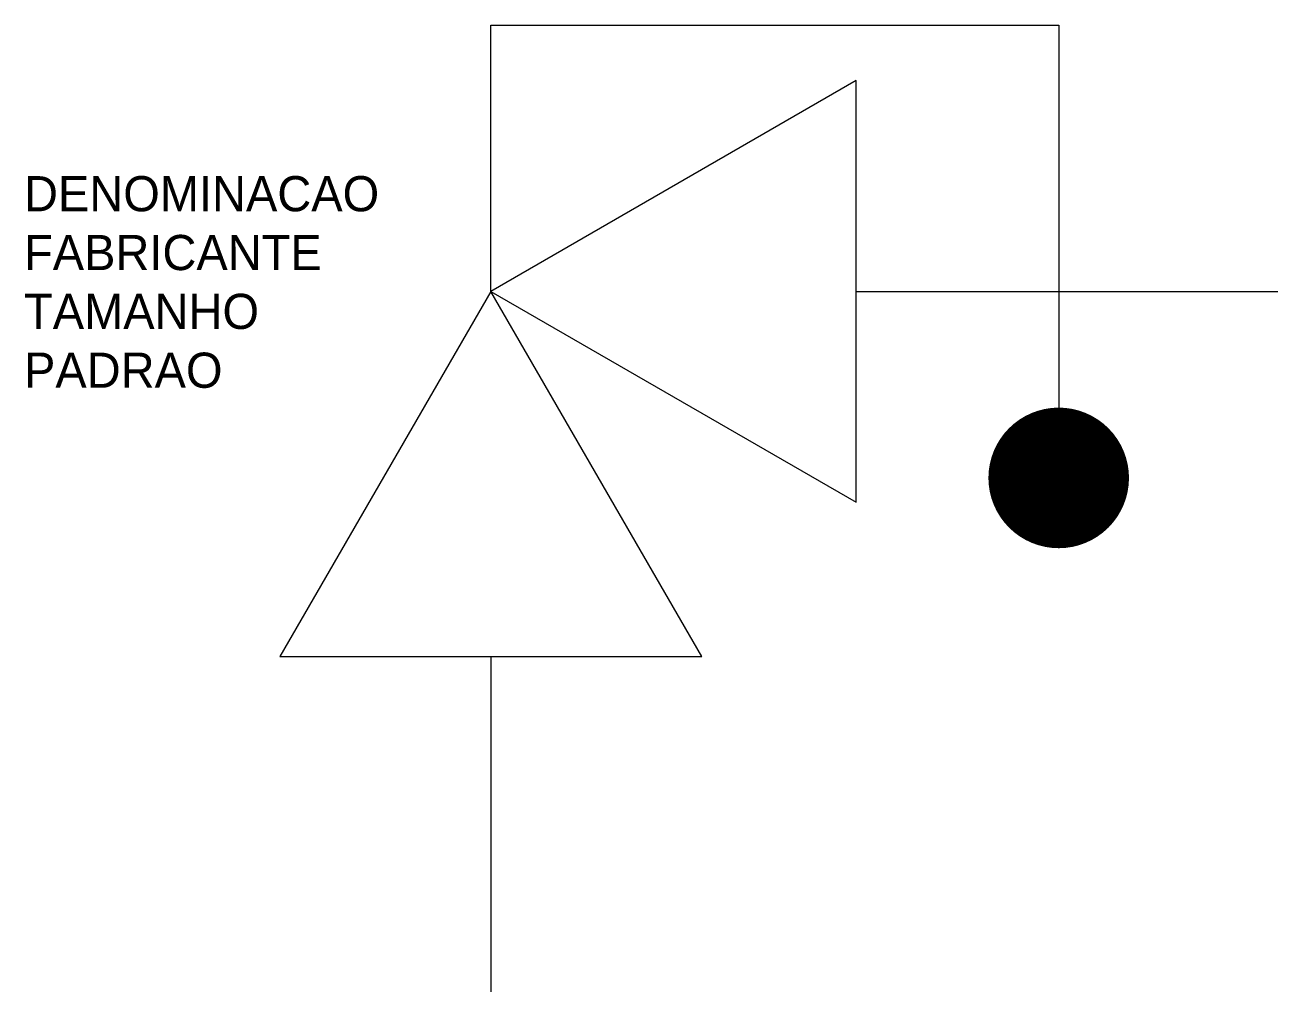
# Model space of a CAD drawing. Extents: x 128 to 306, y 83 to 221.
import ezdxf

# ---------------------------------------------------------------- set-up
doc = ezdxf.new("R2010")
doc.units = 0
doc.layers.add('TUPY', color=3, linetype='CONTINUOUS')

msp = doc.modelspace()

# ---------------------------------------------------------------- linework, layer by layer
at = {"layer": 'TUPY', "color": 0}
for p, q in [((194.27, 183.02), (194.27, 220.9)), ((194.27, 220.9), (275.05, 220.9)), ((275.05, 220.9), (275.05, 154.16)), ((246.24, 153.02), (246.24, 213.02)), ((246.24, 183.02), (306.24, 183.02)), ((164.27, 131.06), (224.27, 131.06)), ((194.27, 131.06), (194.27, 83.36))]:
    msp.add_line(p, q, dxfattribs=at)
for points in [[(246.24, 153.02), (246.24, 213.02), (194.27, 183.02)], [(164.27, 131.06), (224.27, 131.06), (194.27, 183.02)]]:
    msp.add_lwpolyline(points, close=True, dxfattribs=at)
at = {"layer": 'TUPY', "color": 0, "const_width": 10}
msp.add_lwpolyline([(270.05, 156.48, 1), (280.05, 156.48, 1)], format="xyb", close=True, dxfattribs=at)

# ---------------------------------------------------------------- texts
at = {"layer": 'TUPY', "color": 0, "flags": 1}
for tag, p, s in [('DENOMINACAO', (127.87, 194.41), 'VALVULA ANGULAR COM BOIA'), ('FABRICANTE', (127.87, 186.04), ''), ('TAMANHO', (127.87, 177.67), ''), ('PADRAO', (127.87, 169.3), '')]:
    msp.add_attdef(tag, p, s, height=5, dxfattribs=at)

doc.saveas('drawing.dxf')
